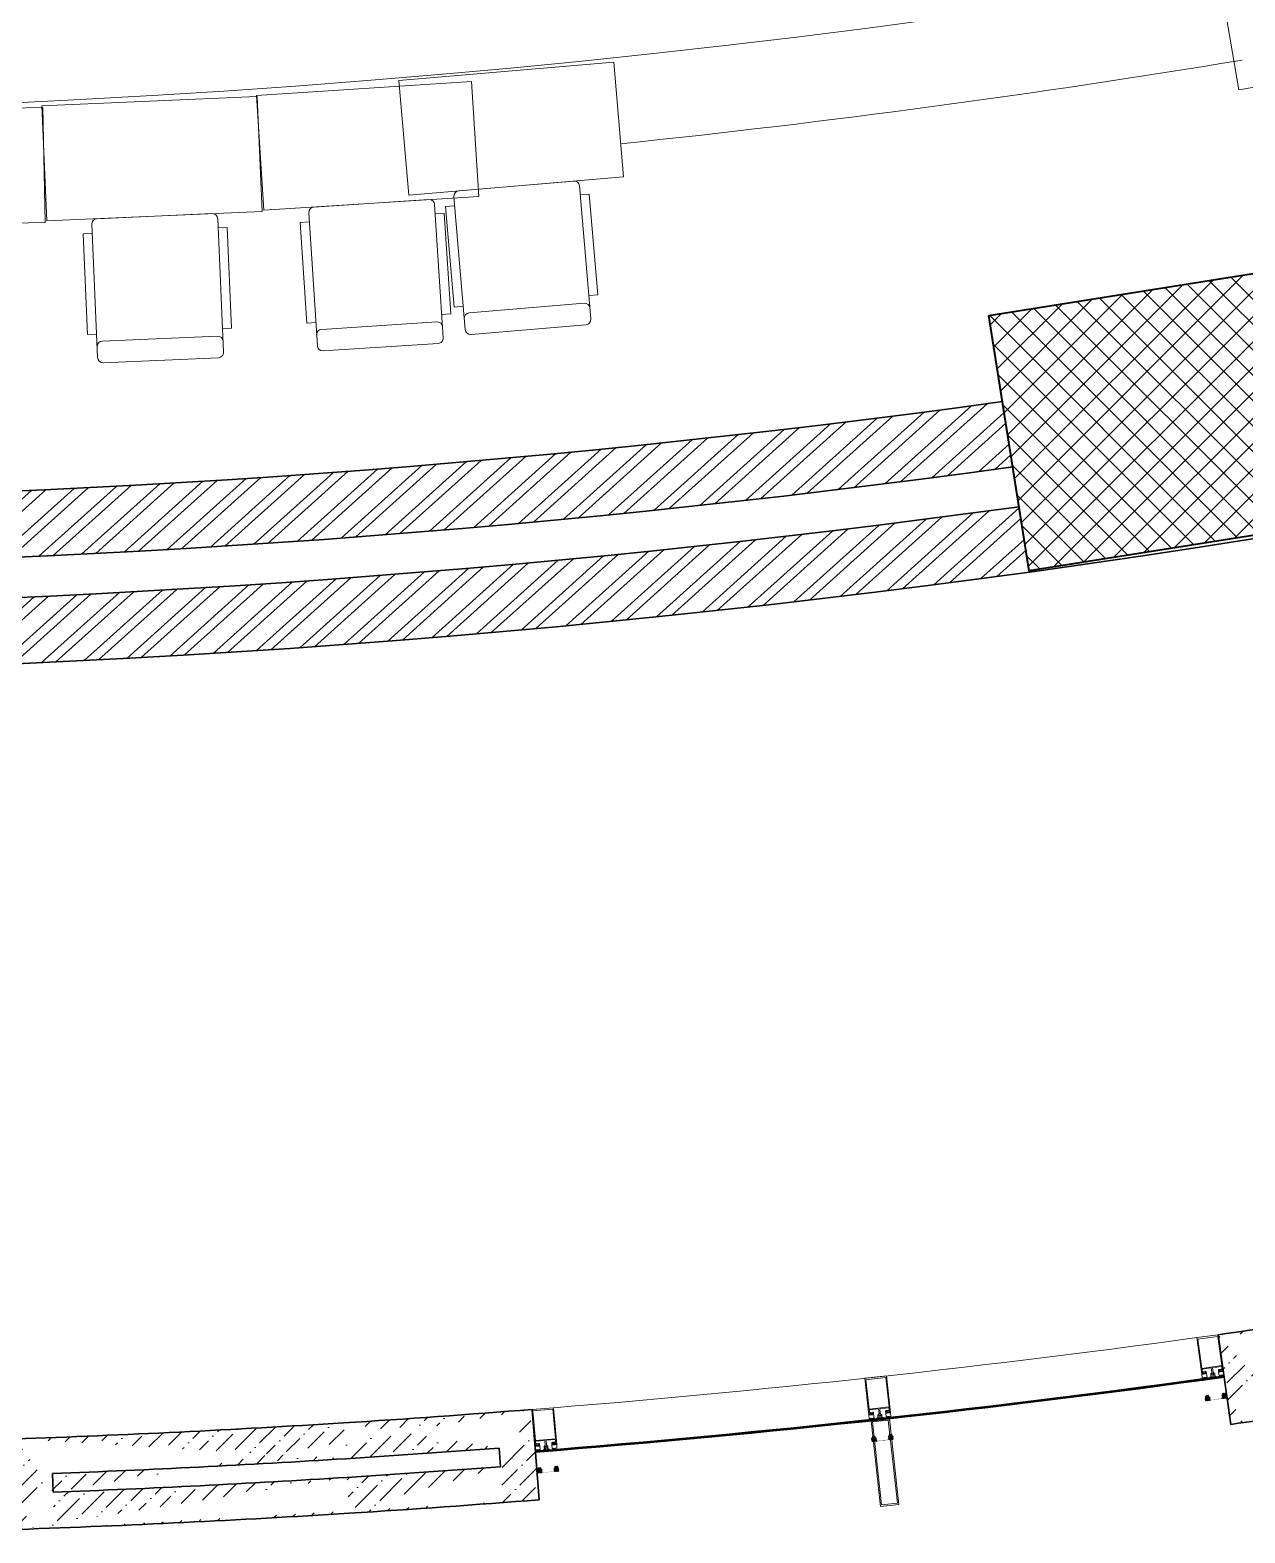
# Model space of a CAD drawing. Header units: millimetres. Extents: x 8275 to 147087, y -297470 to -191881.
# Drawn here: x 114157 to 118383, y -220194 to -214966 of the extents above; entities that cross this region are included whole.
import ezdxf

# ---------------------------------------------------------------- set-up
doc = ezdxf.new("R2010")
doc.units = ezdxf.units.MM
doc.header["$LTSCALE"] = 250
doc.header["$MEASUREMENT"] = 0
for name, color, linetype, lineweight in [('col', 6, 'Continuous', 40), ('furniture', 5, 'Continuous', 15), ('hatch', 9, 'Continuous', 0), ('stairs', 2, 'Continuous', 5), ('text', 7, 'Continuous', 9), ('wall', 1, 'Continuous', 30), ('win', 4, 'Continuous', 20)]:
    doc.layers.add(name, color=color, linetype=linetype, lineweight=lineweight)
pattern_1 = [(42, (335817.1, -378922.14), (-62.730994, 69.669827), []), (42, (335861.24, -378924.46), (-62.730994, 69.669827), [])]
pattern_2 = [(45, (-2190690.936, -138326.664), (23.20194126, 85.0737846), [109.375, -21.875, 0, -21.875])]

# ---------------------------------------------------------------- blocks, each defined once
blk = doc.blocks.new('A$C157F7572')
at = {"layer": 'hatch'}
h = blk.add_hatch(dxfattribs=at)
h.set_pattern_fill('ANSI37', color=256, scale=500)
h.paths.add_polyline_path([(-21054.4, 9181.3), (-19572.9, 9416.2), (-19432, 8527.3), (-20913.5, 8292.4)])
at = {"layer": 'col', "elevation": -13638.9}
blk.add_lwpolyline([(-21054.4, 9181.3), (-19572.9, 9416.2), (-19432, 8527.3), (-20913.5, 8292.4)], close=True, dxfattribs=at)
blk = doc.blocks.new('CH_staff_PL')
at = {"color": 0}
for p, q in [((-1.75, 8.75), (-20.25, 8.75)), ((-5, 10), (-19, 10)), ((-19, 8.75), (-19, 10)), ((-5, 8.75), (-5, 10)), ((-21, 8), (-21, -8)), ((-4, -8), (-4, 8)), ((-1, -8), (-1, 8)), ((-20.25, -8.75), (-1.75, -8.75)), ((-19, -10), (-19, -8.75)), ((-19, -10), (-5, -10)), ((-5, -10), (-5, -8.75))]:
    blk.add_line(p, q, dxfattribs=at)
for centre, start, end in [((-20.25, 8), 90, 180), ((-3.25, 8), 90, 180), ((-1.75, 8), 0, 90), ((-20.25, -8), 180, 270), ((-3.25, -8), 180, 270), ((-1.75, -8), 270, 0)]:
    blk.add_arc(centre, 0.75, start, end, dxfattribs=at)
blk = doc.blocks.new('dsfa')
at = {"layer": 'furniture', "ltscale": 0.01}
blk.add_lwpolyline([(8865122.2, 4642612.8), (8865872.2, 4642612.8), (8865872.2, 4642212.8), (8865122.2, 4642212.8)], close=True, dxfattribs=at)
at = {"layer": 'furniture', "extrusion": (2e-16, 2.46924e-05, 1), "xscale": -25.08044560737534, "yscale": 25.08044560737528, "zscale": 25.08044560737534, "rotation": 89.99999999959537}
blk.add_blockref('CH_staff_PL', (8865497.2, 4641686.1, 114.6), dxfattribs=at)

msp = doc.modelspace()

# ---------------------------------------------------------------- hatches: boundary and pattern name
at = {"layer": 'hatch', "linetype": 'ByBlock', "ltscale": 100}
h = msp.add_hatch(dxfattribs=at)
h.set_pattern_fill('ANSI32', color=256, scale=250, angle=357)
h.set_pattern_definition(pattern_1)
h.paths.add_polyline_path([(117575.3, -216486.3), (117539.3, -216259.1, -0.068456), (107370.5, -216259), (107334.6, -216486.2, 0.068518)])
h = msp.add_hatch(dxfattribs=at)
h.set_pattern_fill('ANSI32', color=256, scale=250, angle=357)
h.set_pattern_definition(pattern_1)
h.paths.add_polyline_path([(117633.2, -216851.8), (117597.2, -216624.6, -0.068556), (107312.8, -216624.5), (107276.8, -216851.7, 0.002254), (107615.6, -216896.9, 0.066353)])
at = {"layer": 'hatch'}
h = msp.add_hatch(dxfattribs=at)
h.set_pattern_fill('ANSI36', color=256, scale=350, style=0)
h.set_pattern_definition(pattern_2)
edge = h.paths.add_edge_path()
edge.add_line((120001.3, -219549.9), (120001.3, -219550.1))
edge.add_line((119966.9, -219363), (119978.7, -219427))
edge.add_line((120067.2, -219217.6), (120124.3, -219527.4))
edge.add_line((118456.9, -219799.4), (118456.9, -219799.6))
edge.add_line((118430.8, -219611.2), (118439.7, -219675.6))
edge.add_line((118289.8, -219504.8), (118333.1, -219816.8))
edge.add_arc((112688.5, -179186.6), 40830.4, 278.08474, 279.13921)
edge.add_arc((112688.5, -179186.6), 40705.4, 277.90933, 279.13921)
edge.add_arc((112688.5, -179186.6), 40830.4, 279.13921, 280.26837)
edge.add_arc((112688.5, -179186.6), 40705.4, 279.13921, 280.44378)
edge.add_arc((112688.5, -179186.6), 40895.4, 278.08446, 279.13921)
edge.add_arc((112688.5, -179186.6), 41020.4, 277.90933, 279.13921)
edge.add_arc((112688.5, -179186.6), 40895.4, 279.13921, 280.26865)
edge.add_arc((112688.5, -179186.6), 41020.4, 279.13921, 280.44378)
h = msp.add_hatch(dxfattribs=at)
h.set_pattern_fill('ANSI36', color=256, scale=350, style=0)
h.set_pattern_definition(pattern_2)
edge = h.paths.add_edge_path()
edge.add_line((115803.1, -220088.6), (115803.1, -220088.8))
edge.add_line((115788.1, -219899.2), (115793.2, -219964))
edge.add_line((115902.9, -219764.9), (115927.7, -220078.9))
edge.add_line((114241.2, -220177.6), (114241.2, -220177.8))
edge.add_line((114234.6, -219987.7), (114236.9, -220052.7))
edge.add_line((114105.3, -219867.3), (114116.3, -220182.1))
edge.add_arc((112693.3, -179262.8), 40754, 272.16746, 273.6043)
edge.add_arc((112693.3, -179262.8), 40629, 271.99172, 273.6043)
edge.add_arc((112688.5, -179186.6), 40830.4, 273.60429, 274.35379)
edge.add_arc((112688.5, -179186.6), 40705.4, 273.60429, 274.5292)
edge.add_arc((112693.3, -179262.8), 40819, 272.16718, 273.6043)
edge.add_arc((112693.3, -179262.8), 40944, 271.99172, 273.6043)
edge.add_arc((112688.5, -179186.6), 40895.4, 273.60429, 274.35407)
edge.add_arc((112688.5, -179186.6), 41020.4, 273.60429, 274.5292)
at = {"layer": 'win', "extrusion": (0.00036601, -0.002664, 0.999996)}
h = msp.add_hatch(dxfattribs=at)
h.set_pattern_fill('AR-HBONE', color=256, scale=0.411184, angle=187.8236, style=0)
h.set_pattern_definition([(232.8235726, (267361.5736, -146054.8863), (0.316623747, -2.304358472), [4.934210527, -1.64473684]), (322.8235726, (267360.5798, -146056.1968), (0.316623747, -2.304358472), [4.934210527, -1.64473684])])
h.paths.add_polyline_path([(118249.1, -219720.8), (118249.3, -219722.8), (118254.8, -219722), (118254.5, -219720)], flags=16)
h.paths.add_polyline_path([(118312.8, -219712), (118313.1, -219714), (118307.6, -219714.8), (118307.3, -219712.7)], flags=16)
edge = h.paths.add_edge_path()
edge.add_arc((118261.2, -219733.5), 0.685, -172.1764, 7.8236, ccw=False)
edge.add_arc((118259.8, -219733.7), 0.685, -172.1764, 7.8236, ccw=False)
edge.add_arc((118258.5, -219733.9), 0.685, -172.1764, 7.8236, ccw=False)
edge.add_arc((118257.1, -219734), 0.685, -172.1764, 7.8236, ccw=False)
edge.add_arc((118255.8, -219734.2), 0.685, -172.1764, 7.8236, ccw=False)
edge.add_arc((118254.4, -219734.4), 0.685, -172.1764, 7.8236, ccw=False)
edge.add_arc((118253, -219734.6), 0.685, -172.1764, 7.8236, ccw=False)
edge.add_arc((118251.7, -219734.8), 0.685, -172.1764, 7.8236, ccw=False)
edge.add_arc((118250.3, -219735), 0.685, -172.1764, 7.8236, ccw=False)
edge.add_arc((118249, -219735.2), 0.685, -172.1764, 7.8236, ccw=False)
edge.add_arc((118247.6, -219735.3), 0.685, -172.1764, 7.8236, ccw=False)
edge.add_arc((118246.3, -219735.5), 0.685, -172.1764, 7.8236, ccw=False)
edge.add_line((118245.6, -219735.6), (118243.9, -219723.5))
edge.add_line((118243.9, -219723.5), (118247.7, -219723))
edge.add_line((118247.7, -219723), (118247.4, -219721))
edge.add_line((118247.4, -219721), (118245.7, -219721.2))
edge.add_line((118245.7, -219721.2), (118246.8, -219717.6))
edge.add_line((118246.8, -219717.6), (118255.7, -219716.4))
edge.add_line((118255.7, -219716.4), (118257.9, -219719.5))
edge.add_line((118257.9, -219719.5), (118256.1, -219719.8))
edge.add_line((118256.1, -219719.8), (118256.4, -219721.8))
edge.add_line((118256.4, -219721.8), (118260.2, -219721.3))
edge.add_line((118260.2, -219721.3), (118261.9, -219733.4))
edge.add_arc((118304.5, -219727.4), 0.685, 187.8236, 367.8236)
edge.add_arc((118305.9, -219727.3), 0.685, 187.8236, 367.8236)
edge.add_arc((118307.2, -219727.1), 0.685, 187.8236, 367.8236)
edge.add_arc((118308.6, -219726.9), 0.685, 187.8236, 367.8236)
edge.add_arc((118310, -219726.7), 0.685, 187.8236, 367.8236)
edge.add_arc((118311.3, -219726.5), 0.685, 187.8236, 367.8236)
edge.add_arc((118312.7, -219726.3), 0.685, 187.8236, 367.8236)
edge.add_arc((118314, -219726.1), 0.685, 187.8236, 367.8236)
edge.add_arc((118315.4, -219725.9), 0.685, 187.8236, 367.8236)
edge.add_arc((118316.7, -219725.8), 0.685, 187.8236, 367.8236)
edge.add_arc((118318.1, -219725.6), 0.685, 187.8236, 367.8236)
edge.add_arc((118319.5, -219725.4), 0.685, 187.8236, 367.8236)
edge.add_line((118320.1, -219725.3), (118318.5, -219713.3))
edge.add_line((118318.5, -219713.3), (118314.7, -219713.8))
edge.add_line((118314.7, -219713.8), (118314.4, -219711.8))
edge.add_line((118314.4, -219711.8), (118316.2, -219711.5))
edge.add_line((118316.2, -219711.5), (118314.1, -219708.4))
edge.add_line((118314.1, -219708.4), (118305.2, -219709.6))
edge.add_line((118305.2, -219709.6), (118303.9, -219713.2))
edge.add_line((118303.9, -219713.2), (118305.7, -219713))
edge.add_line((118305.7, -219713), (118306, -219715))
edge.add_line((118306, -219715), (118302.2, -219715.5))
edge.add_line((118302.2, -219715.5), (118303.8, -219727.5))
at = {"layer": 'win', "extrusion": (0.000291448, -0.002673, 0.999996)}
h = msp.add_hatch(dxfattribs=at)
h.set_pattern_fill('AR-HBONE', color=256, scale=0.411184, angle=186.2227, style=0)
h.set_pattern_definition([(231.2226643, (268201.2695, -150391.5483), (0.252122178, -2.312304688), [4.934210527, -1.64473684]), (321.2226642, (268200.2394, -150392.8305), (0.252122178, -2.312304688), [4.934210527, -1.64473684])])
h.paths.add_polyline_path([(117088.9, -219862.8), (117089.1, -219864.9), (117094.6, -219864.3), (117094.4, -219862.2)], flags=16)
h.paths.add_polyline_path([(117152.9, -219855.9), (117153.1, -219857.9), (117147.6, -219858.5), (117147.4, -219856.5)], flags=16)
edge = h.paths.add_edge_path()
edge.add_arc((117100.7, -219875.9), 0.685, -173.7773, 6.2227, ccw=False)
edge.add_arc((117099.3, -219876), 0.685, -173.7773, 6.2227, ccw=False)
edge.add_arc((117098, -219876.2), 0.685, -173.7773, 6.2227, ccw=False)
edge.add_arc((117096.6, -219876.3), 0.685, -173.7773, 6.2227, ccw=False)
edge.add_arc((117095.2, -219876.5), 0.685, -173.7773, 6.2227, ccw=False)
edge.add_arc((117093.9, -219876.6), 0.685, -173.7773, 6.2227, ccw=False)
edge.add_arc((117092.5, -219876.8), 0.685, -173.7773, 6.2227, ccw=False)
edge.add_arc((117091.2, -219876.9), 0.685, -173.7773, 6.2227, ccw=False)
edge.add_arc((117089.8, -219877.1), 0.685, -173.7773, 6.2227, ccw=False)
edge.add_arc((117088.4, -219877.2), 0.685, -173.7773, 6.2227, ccw=False)
edge.add_arc((117087.1, -219877.4), 0.685, -173.7773, 6.2227, ccw=False)
edge.add_arc((117085.7, -219877.5), 0.685, -173.7773, 6.2227, ccw=False)
edge.add_line((117085, -219877.6), (117083.7, -219865.5))
edge.add_line((117083.7, -219865.5), (117087.5, -219865.1))
edge.add_line((117087.5, -219865.1), (117087.3, -219863))
edge.add_line((117087.3, -219863), (117085.5, -219863.2))
edge.add_line((117085.5, -219863.2), (117086.8, -219859.6))
edge.add_line((117086.8, -219859.6), (117095.7, -219858.6))
edge.add_line((117095.7, -219858.6), (117097.8, -219861.9))
edge.add_line((117097.8, -219861.9), (117096, -219862.1))
edge.add_line((117096, -219862.1), (117096.2, -219864.1))
edge.add_line((117096.2, -219864.1), (117100, -219863.7))
edge.add_line((117100, -219863.7), (117101.4, -219875.8))
edge.add_arc((117144.2, -219871.1), 0.685, 186.2227, 366.2227)
edge.add_arc((117145.5, -219870.9), 0.685, 186.2227, 366.2227)
edge.add_arc((117146.9, -219870.8), 0.685, 186.2227, 366.2227)
edge.add_arc((117148.3, -219870.6), 0.685, 186.2227, 366.2227)
edge.add_arc((117149.6, -219870.5), 0.685, 186.2227, 366.2227)
edge.add_arc((117151, -219870.3), 0.685, 186.2227, 366.2227)
edge.add_arc((117152.3, -219870.2), 0.685, 186.2227, 366.2227)
edge.add_arc((117153.7, -219870), 0.685, 186.2227, 366.2227)
edge.add_arc((117155.1, -219869.9), 0.685, 186.2227, 366.2227)
edge.add_arc((117156.4, -219869.7), 0.685, 186.2227, 366.2227)
edge.add_arc((117157.8, -219869.6), 0.685, 186.2227, 366.2227)
edge.add_arc((117159.2, -219869.4), 0.685, 186.2227, 366.2227)
edge.add_line((117159.8, -219869.4), (117158.5, -219857.3))
edge.add_line((117158.5, -219857.3), (117154.7, -219857.7))
edge.add_line((117154.7, -219857.7), (117154.5, -219855.7))
edge.add_line((117154.5, -219855.7), (117156.3, -219855.5))
edge.add_line((117156.3, -219855.5), (117154.3, -219852.3))
edge.add_line((117154.3, -219852.3), (117145.4, -219853.2))
edge.add_line((117145.4, -219853.2), (117144, -219856.8))
edge.add_line((117144, -219856.8), (117145.8, -219856.6))
edge.add_line((117145.8, -219856.6), (117146, -219858.7))
edge.add_line((117146, -219858.7), (117142.2, -219859.1))
edge.add_line((117142.2, -219859.1), (117143.5, -219871.1))
at = {"layer": 'win', "extrusion": (0.000223397, -0.00268, 0.999996)}
h = msp.add_hatch(dxfattribs=at)
h.set_pattern_fill('AR-HBONE', color=256, scale=0.411184, angle=184.7658, style=0)
h.set_pattern_definition([(229.765835, (268755.4654, -154364.8952), (0.193253277, -2.317967155), [4.934210527, -1.64473684]), (319.765835, (268754.403, -154366.1508), (0.193253277, -2.317967155), [4.934210527, -1.64473684])])
h.paths.add_polyline_path([(115925.7, -219971.9), (115925.9, -219973.9), (115931.4, -219973.5), (115931.2, -219971.4)], flags=16)
h.paths.add_polyline_path([(115989.8, -219966.5), (115990, -219968.6), (115984.5, -219969), (115984.4, -219967)], flags=16)
edge = h.paths.add_edge_path()
edge.add_arc((115937.2, -219985.2), 0.685, -175.2342, 4.7658, ccw=False)
edge.add_arc((115935.8, -219985.4), 0.685, -175.2342, 4.7658, ccw=False)
edge.add_arc((115934.4, -219985.5), 0.685, -175.2342, 4.7658, ccw=False)
edge.add_arc((115933.1, -219985.6), 0.685, -175.2342, 4.7658, ccw=False)
edge.add_arc((115931.7, -219985.7), 0.685, -175.2342, 4.7658, ccw=False)
edge.add_arc((115930.3, -219985.8), 0.685, -175.2342, 4.7658, ccw=False)
edge.add_arc((115929, -219985.9), 0.685, -175.2342, 4.7658, ccw=False)
edge.add_arc((115927.6, -219986), 0.685, -175.2342, 4.7658, ccw=False)
edge.add_arc((115926.2, -219986.2), 0.685, -175.2342, 4.7658, ccw=False)
edge.add_arc((115924.9, -219986.3), 0.685, -175.2342, 4.7658, ccw=False)
edge.add_arc((115923.5, -219986.4), 0.685, -175.2342, 4.7658, ccw=False)
edge.add_arc((115922.1, -219986.5), 0.685, -175.2342, 4.7658, ccw=False)
edge.add_line((115921.5, -219986.6), (115920.5, -219974.4))
edge.add_line((115920.5, -219974.4), (115924.3, -219974.1))
edge.add_line((115924.3, -219974.1), (115924.1, -219972))
edge.add_line((115924.1, -219972), (115922.3, -219972.2))
edge.add_line((115922.3, -219972.2), (115923.7, -219968.6))
edge.add_line((115923.7, -219968.6), (115932.6, -219967.9))
edge.add_line((115932.6, -219967.9), (115934.6, -219971.1))
edge.add_line((115934.6, -219971.1), (115932.8, -219971.3))
edge.add_line((115932.8, -219971.3), (115933, -219973.3))
edge.add_line((115933, -219973.3), (115936.8, -219973))
edge.add_line((115936.8, -219973), (115937.9, -219985.2))
edge.add_arc((115980.8, -219981.5), 0.685, 184.7658, 364.7658)
edge.add_arc((115982.1, -219981.4), 0.685, 184.7658, 364.7658)
edge.add_arc((115983.5, -219981.3), 0.685, 184.7658, 364.7658)
edge.add_arc((115984.9, -219981.2), 0.685, 184.7658, 364.7658)
edge.add_arc((115986.2, -219981.1), 0.685, 184.7658, 364.7658)
edge.add_arc((115987.6, -219981), 0.685, 184.7658, 364.7658)
edge.add_arc((115989, -219980.8), 0.685, 184.7658, 364.7658)
edge.add_arc((115990.3, -219980.7), 0.685, 184.7658, 364.7658)
edge.add_arc((115991.7, -219980.6), 0.685, 184.7658, 364.7658)
edge.add_arc((115993.1, -219980.5), 0.685, 184.7658, 364.7658)
edge.add_arc((115994.4, -219980.4), 0.685, 184.7658, 364.7658)
edge.add_arc((115995.8, -219980.3), 0.685, 184.7658, 364.7658)
edge.add_line((115996.5, -219980.2), (115995.5, -219968.1))
edge.add_line((115995.5, -219968.1), (115991.6, -219968.5))
edge.add_line((115991.6, -219968.5), (115991.5, -219966.4))
edge.add_line((115991.5, -219966.4), (115993.2, -219966.3))
edge.add_line((115993.2, -219966.3), (115991.3, -219963))
edge.add_line((115991.3, -219963), (115982.4, -219963.7))
edge.add_line((115982.4, -219963.7), (115981, -219967.3))
edge.add_line((115981, -219967.3), (115982.7, -219967.1))
edge.add_line((115982.7, -219967.1), (115982.9, -219969.2))
edge.add_line((115982.9, -219969.2), (115979.1, -219969.5))
edge.add_line((115979.1, -219969.5), (115980.1, -219981.6))

# ---------------------------------------------------------------- linework, layer by layer
at = {"layer": 'stairs'}
for radius, start, end in [(35960.1, 243.73873, 295.08263), (36260.1, 275.94642, 279.39358)]:
    msp.add_arc((112455.2, -179297, -56873.7), radius, start, end, dxfattribs=at)
at = {"layer": 'wall'}
for p, q in [((118289.8, -219504.8, -27227.9), (118333.1, -219816.8, -27227.9)), ((115902.9, -219764.9, -27227.9), (115927.7, -220078.9, -27227.9)), ((115788.1, -219899.2, -27227.9), (115793.2, -219964, -27227.9)), ((114234.6, -219987.7, -27227.9), (114236.9, -220052.7, -27227.9)), ((115803.1, -220088.6, -27227.9), (115803.1, -220088.8, -27227.9)), ((114241.2, -220177.6, -27227.9), (114241.2, -220177.8, -27227.9))]:
    msp.add_line(p, q, dxfattribs=at)
for centre, radius, start, end in [((112455.2, -179297, -70506.2), 37910.1, 278.98126, 293.89926), ((112455.2, -179297, -70506.2), 37310.1, 262.16729, 277.83229), ((112455.2, -179297, -70506.2), 37540.1, 262.16026, 277.83951), ((112455.2, -179297, -70506.2), 37680.1, 262.15602, 277.84386), ((112455.2, -179297, -70506.2), 37910.1, 261.01879, 279.00221), ((112688.5, -179186.6, -30639.5), 40705.4, 277.90933, 279.13921), ((112688.5, -179186.6, -30639.5), 41020.4, 277.90933, 279.13921), ((112688.5, -179186.6, -30639.5), 40705.4, 273.60429, 274.5292), ((112693.3, -179262.8, -30639.5), 40629, 271.99172, 273.6043), ((112693.3, -179262.8, -30639.5), 40754, 272.16746, 273.6043), ((112688.5, -179186.6, -30639.5), 40830.4, 273.60429, 274.35379), ((112688.5, -179186.6, -30639.5), 40895.4, 273.60429, 274.35407), ((112693.3, -179262.8, -30639.5), 40819, 272.16718, 273.6043), ((112688.5, -179186.6, -30639.5), 41020.4, 273.60429, 274.5292), ((112693.3, -179262.8, -30639.5), 40944, 271.99172, 273.6043)]:
    msp.add_arc(centre, radius, start, end, dxfattribs=at)
at = {"layer": 'win', "extrusion": (0.00036601, -0.002664, 0.999996)}
for p, q in [((118260.9, -219651.8, -27227.9), (118262.4, -219653, -27227.9)), ((118263.2, -219658.4, -27227.9), (118262, -219660, -27227.9)), ((118262.4, -219653, -27227.9), (118263.2, -219658.4, -27227.9)), ((118282.6, -219648.9, -27227.9), (118281.4, -219650.4, -27227.9)), ((118281.4, -219650.4, -27227.9), (118282.2, -219655.8, -27227.9)), ((118282.2, -219655.8, -27227.9), (118283.7, -219657, -27227.9))]:
    msp.add_line(p, q, dxfattribs=at)
at = {"layer": 'win', "extrusion": (0.000291448, -0.002673, 0.999996)}
for p, q in [((117102.7, -219794.5, -27227.9), (117104.2, -219795.8, -27227.9)), ((117104.8, -219801.2, -27227.9), (117103.6, -219802.7, -27227.9)), ((117104.2, -219795.8, -27227.9), (117104.8, -219801.2, -27227.9)), ((117124.5, -219792.2, -27227.9), (117123.3, -219793.7, -27227.9)), ((117123.3, -219793.7, -27227.9), (117123.9, -219799.1, -27227.9)), ((117123.9, -219799.1, -27227.9), (117125.4, -219800.3, -27227.9))]:
    msp.add_line(p, q, dxfattribs=at)
at = {"layer": 'win', "extrusion": (0.000223397, -0.00268, 0.999996)}
for p, q in [((115941.3, -219903.9, -27227.9), (115942.8, -219905.2, -27227.9)), ((115943.2, -219910.7, -27227.9), (115942, -219912.1, -27227.9)), ((115942.8, -219905.2, -27227.9), (115943.2, -219910.7, -27227.9)), ((115963.1, -219902.1, -27227.9), (115961.9, -219903.6, -27227.9)), ((115961.9, -219903.6, -27227.9), (115962.3, -219909.1, -27227.9)), ((115962.3, -219909.1, -27227.9), (115963.8, -219910.3, -27227.9))]:
    msp.add_line(p, q, dxfattribs=at)
at = {"layer": 'win', "extrusion": (0.00036601, -0.002664, 0.999996), "elevation": -30113.9}
msp.add_lwpolyline([(118285.2, -219727.3), (118285.8, -219727.7), (118285.3, -219728.4), (118285.7, -219731.1), (118286.3, -219731.5), (118285.9, -219732.2), (118286.2, -219734.9), (118286.9, -219735.3, 0.960671), (118290.4, -219734.7), (118288.6, -219722.2, 0.198912), (118287.7, -219720.6), (118283.9, -219717.7, -0.198912), (118283, -219716.1), (118280.8, -219700.5), (118311, -219696.3, -0.414214), (118313.7, -219698.4), (118314.3, -219702.4, -0.414214), (118312.2, -219705.2), (118303.5, -219706.4, 0.414214), (118301.4, -219709.1), (118302.2, -219715.5), (118306, -219715), (118305.8, -219713), (118304, -219713.2), (118303.5, -219709.8), (118315.8, -219708.1), (118316.2, -219711.5), (118314.5, -219711.8), (118314.7, -219713.8), (118318.5, -219713.3), (118301, -219585.8), (118226.3, -219596), (118243.9, -219723.5), (118247.7, -219723), (118247.4, -219721), (118245.6, -219721.2), (118245.1, -219717.8), (118257.4, -219716.2), (118257.8, -219719.5), (118256.1, -219719.8), (118256.3, -219721.8), (118260.2, -219721.3), (118259.3, -219714.9, 0.414214), (118256.5, -219712.8), (118247.8, -219714, -0.414214), (118245, -219711.9), (118244.5, -219708, -0.414214), (118246.6, -219705.2), (118276.7, -219701), (118278.9, -219716.7, -0.198912), (118278.4, -219718.5), (118275.5, -219722.3, 0.198912), (118275.1, -219724.1), (118276.8, -219736.6, 0.960671), (118280.3, -219736.2), (118280.8, -219735.6), (118280.4, -219732.9), (118279.8, -219732.4), (118280.3, -219731.8), (118279.9, -219729.1), (118279.3, -219728.6), (118279.8, -219728), (118279.4, -219725.3), (118278.8, -219724.8), (118281.6, -219721.1), (118285.3, -219723.9), (118284.8, -219724.6)], format="xyb", close=True, dxfattribs=at)
for points in [[(118229.8, -219601.1), (118243.8, -219702.8), (118313, -219693.3), (118299, -219591.6)], [(118249.1, -219720.8), (118249.3, -219722.8), (118254.8, -219722), (118254.5, -219720)], [(118312.8, -219712), (118313.1, -219714), (118307.6, -219714.8), (118307.3, -219712.7)]]:
    msp.add_lwpolyline(points, close=True, dxfattribs=at)
at = {"layer": 'win', "extrusion": (0.000291448, -0.002673, 0.999996), "elevation": -30018.1}
msp.add_lwpolyline([(117124.8, -219870.4), (117125.5, -219870.8), (117125, -219871.4), (117125.3, -219874.2), (117125.9, -219874.7), (117125.4, -219875.3), (117125.7, -219878), (117126.3, -219878.5, 0.960671), (117129.8, -219877.9), (117128.4, -219865.4, 0.198912), (117127.5, -219863.8), (117123.8, -219860.8, -0.198912), (117122.9, -219859.1), (117121.2, -219843.5), (117151.5, -219840.2, -0.414214), (117154.2, -219842.3), (117154.6, -219846.3, -0.414214), (117152.4, -219849), (117143.7, -219850, 0.414214), (117141.5, -219852.7), (117142.2, -219859.1), (117146, -219858.7), (117145.8, -219856.6), (117144.1, -219856.8), (117143.7, -219853.4), (117155.9, -219852.1), (117156.3, -219855.5), (117154.5, -219855.7), (117154.8, -219857.7), (117158.6, -219857.3), (117144.6, -219729.4), (117069.7, -219737.5), (117083.6, -219865.5), (117087.5, -219865.1), (117087.2, -219863), (117085.5, -219863.2), (117085.1, -219859.8), (117097.4, -219858.5), (117097.7, -219861.9), (117096, -219862.1), (117096.2, -219864.1), (117100, -219863.7), (117099.3, -219857.3, 0.414214), (117096.6, -219855.1), (117087.9, -219856.1, -0.414214), (117085.1, -219853.9), (117084.7, -219849.9, -0.414214), (117086.9, -219847.2), (117117.1, -219843.9), (117118.8, -219859.6, -0.198912), (117118.3, -219861.4), (117115.3, -219865.1, 0.198912), (117114.8, -219866.9), (117116.2, -219879.4, 0.960671), (117119.7, -219879.2), (117120.2, -219878.6), (117119.9, -219875.9), (117119.3, -219875.4), (117119.8, -219874.8), (117119.5, -219872), (117118.9, -219871.6), (117119.4, -219871), (117119.1, -219868.2), (117118.5, -219867.7), (117121.4, -219864.1), (117125, -219867), (117124.5, -219867.6)], format="xyb", close=True, dxfattribs=at)
for points in [[(117073, -219742.7), (117084.1, -219844.7), (117153.6, -219837.2), (117142.5, -219735.1)], [(117088.9, -219862.8), (117089.1, -219864.9), (117094.6, -219864.3), (117094.4, -219862.2)], [(117152.9, -219855.9), (117153.1, -219857.9), (117147.6, -219858.5), (117147.4, -219856.5)]]:
    msp.add_lwpolyline(points, close=True, dxfattribs=at)
at = {"layer": 'win', "extrusion": (0.00036601, -0.002664, 0.999996), "elevation": -30115.2}
for points in [[(118261.9, -219733.4, -1), (118260.5, -219733.6, -1), (118259.2, -219733.8, -1), (118257.8, -219733.9, -1), (118256.4, -219734.1, -1), (118255.1, -219734.3, -1), (118253.7, -219734.5, -1), (118252.4, -219734.7, -1), (118251, -219734.9, -1), (118249.6, -219735.1, -1), (118248.3, -219735.3, -1), (118246.9, -219735.4, -1), (118245.6, -219735.6), (118243.9, -219723.5), (118247.7, -219723), (118247.4, -219721), (118245.7, -219721.2), (118246.8, -219717.6), (118255.7, -219716.4), (118257.9, -219719.5), (118256.1, -219719.8), (118256.3, -219721.8), (118260.2, -219721.3), (118261.9, -219733.4)], [(118303.8, -219727.5, 1), (118305.2, -219727.3, 1), (118306.6, -219727.2, 1), (118307.9, -219727, 1), (118309.3, -219726.8, 1), (118310.6, -219726.6, 1), (118312, -219726.4, 1), (118313.3, -219726.2, 1), (118314.7, -219726, 1), (118316.1, -219725.9, 1), (118317.4, -219725.7, 1), (118318.8, -219725.5, 1), (118320.1, -219725.3), (118318.5, -219713.3), (118314.7, -219713.8), (118314.4, -219711.8), (118316.2, -219711.5), (118314.1, -219708.4), (118305.2, -219709.6), (118303.9, -219713.2), (118305.7, -219713), (118306, -219715), (118302.2, -219715.5), (118303.8, -219727.5)]]:
    msp.add_lwpolyline(points, format="xyb", dxfattribs=at)
at = {"layer": 'win', "extrusion": (0.000223397, -0.00268, 0.999996), "elevation": -30024.6}
msp.add_lwpolyline([(115961.5, -219980.3), (115962.1, -219980.8), (115961.6, -219981.4), (115961.8, -219984.1), (115962.4, -219984.6), (115961.9, -219985.2), (115962.1, -219988), (115962.7, -219988.5, 0.960671), (115966.2, -219988), (115965.2, -219975.5, 0.198912), (115964.3, -219973.8), (115960.7, -219970.7, -0.198912), (115959.8, -219969.1), (115958.5, -219953.3), (115988.8, -219950.8, -0.414214), (115991.5, -219953.1), (115991.8, -219957, -0.414214), (115989.6, -219959.7), (115980.8, -219960.4, 0.414214), (115978.6, -219963.1), (115979.1, -219969.5), (115983, -219969.2), (115982.8, -219967.1), (115981, -219967.3), (115980.7, -219963.9), (115993, -219962.8), (115993.3, -219966.2), (115991.5, -219966.4), (115991.7, -219968.4), (115995.5, -219968.1), (115984.8, -219839.9), (115909.7, -219846.1), (115920.4, -219974.4), (115924.2, -219974.1), (115924.1, -219972), (115922.3, -219972.2), (115922, -219968.8), (115934.3, -219967.7), (115934.6, -219971.1), (115932.8, -219971.3), (115933, -219973.3), (115936.8, -219973), (115936.3, -219966.6, 0.414214), (115933.6, -219964.4), (115924.8, -219965.1, -0.414214), (115922.2, -219962.8), (115921.9, -219958.9, -0.414214), (115924.1, -219956.2), (115954.4, -219953.7), (115955.7, -219969.4, -0.198912), (115955.2, -219971.2), (115952.1, -219974.8, 0.198912), (115951.5, -219976.6), (115952.6, -219989.2, 0.960671), (115956.1, -219989), (115956.6, -219988.4), (115956.4, -219985.7), (115955.8, -219985.2), (115956.3, -219984.6), (115956.1, -219981.9), (115955.5, -219981.4), (115956, -219980.8), (115955.8, -219978), (115955.2, -219977.5), (115958.2, -219974), (115961.7, -219977), (115961.2, -219977.6)], format="xyb", close=True, dxfattribs=at)
for points in [[(115912.9, -219851.4), (115921.4, -219953.7), (115991.1, -219947.9), (115982.6, -219845.6)], [(115989.8, -219966.5), (115990, -219968.6), (115984.5, -219969), (115984.4, -219967)], [(115925.7, -219971.9), (115925.9, -219973.9), (115931.4, -219973.5), (115931.2, -219971.4)]]:
    msp.add_lwpolyline(points, close=True, dxfattribs=at)
at = {"layer": 'win', "extrusion": (0.000291448, -0.002673, 0.999996), "elevation": -30019.4}
for points in [[(117101.4, -219875.8, -1), (117100, -219876, -1), (117098.6, -219876.1, -1), (117097.3, -219876.3, -1), (117095.9, -219876.4, -1), (117094.6, -219876.6, -1), (117093.2, -219876.7, -1), (117091.8, -219876.9, -1), (117090.5, -219877, -1), (117089.1, -219877.2, -1), (117087.7, -219877.3, -1), (117086.4, -219877.5, -1), (117085, -219877.6), (117083.7, -219865.5), (117087.5, -219865.1), (117087.2, -219863), (117085.5, -219863.2), (117086.8, -219859.6), (117095.7, -219858.6), (117097.8, -219861.9), (117096, -219862.1), (117096.2, -219864.1), (117100, -219863.7), (117101.4, -219875.8)], [(117143.5, -219871.1, 1), (117144.9, -219871, 1), (117146.2, -219870.8, 1), (117147.6, -219870.7, 1), (117148.9, -219870.5, 1), (117150.3, -219870.4, 1), (117151.7, -219870.3, 1), (117153, -219870.1, 1), (117154.4, -219870, 1), (117155.8, -219869.8, 1), (117157.1, -219869.7, 1), (117158.5, -219869.5, 1), (117159.8, -219869.4), (117158.5, -219857.3), (117154.7, -219857.7), (117154.5, -219855.7), (117156.3, -219855.5), (117154.3, -219852.3), (117145.4, -219853.2), (117144, -219856.8), (117145.8, -219856.6), (117146, -219858.7), (117142.2, -219859.1), (117143.5, -219871.1)]]:
    msp.add_lwpolyline(points, format="xyb", dxfattribs=at)
at = {"layer": 'win', "extrusion": (-4.62928e-06, 4.24569e-05, 1), "elevation": -30651.1}
for points in [[(117179.1, -220093.9), (117146.5, -219795.6), (117081.9, -219802.7), (117114.4, -220100.9)], [(117173.5, -220089.4), (117142.1, -219801.1), (117087.4, -219807.1), (117118.9, -220095.4)]]:
    msp.add_lwpolyline(points, close=True, dxfattribs=at)
at = {"layer": 'win', "extrusion": (0.000223397, -0.00268, 0.999996), "elevation": -30025.9}
for points in [[(115980.1, -219981.6, 1), (115981.4, -219981.5, 1), (115982.8, -219981.4, 1), (115984.2, -219981.2, 1), (115985.5, -219981.1, 1), (115986.9, -219981, 1), (115988.3, -219980.9, 1), (115989.6, -219980.8, 1), (115991, -219980.7, 1), (115992.4, -219980.6, 1), (115993.7, -219980.4, 1), (115995.1, -219980.3, 1), (115996.5, -219980.2), (115995.5, -219968.1), (115991.6, -219968.5), (115991.5, -219966.4), (115993.2, -219966.3), (115991.3, -219963), (115982.4, -219963.7), (115981, -219967.3), (115982.7, -219967.1), (115982.9, -219969.2), (115979.1, -219969.5), (115980.1, -219981.6)], [(115937.9, -219985.2, -1), (115936.5, -219985.3, -1), (115935.1, -219985.4, -1), (115933.8, -219985.5, -1), (115932.4, -219985.6, -1), (115931, -219985.8, -1), (115929.7, -219985.9, -1), (115928.3, -219986, -1), (115926.9, -219986.1, -1), (115925.6, -219986.2, -1), (115924.2, -219986.3, -1), (115922.8, -219986.4, -1), (115921.5, -219986.6), (115920.5, -219974.4), (115924.2, -219974.1), (115924.1, -219972), (115922.3, -219972.2), (115923.7, -219968.6), (115932.6, -219967.9), (115934.6, -219971.1), (115932.8, -219971.3), (115933, -219973.3), (115936.8, -219973), (115937.9, -219985.2)]]:
    msp.add_lwpolyline(points, format="xyb", dxfattribs=at)
at = {"layer": 'win'}
for radius in [40705.4, 40849.4, 40850.4, 40851.4, 40852.4, 40853.4, 40854.4, 40855.4]:
    msp.add_arc((112688.5, -179186.6, -30639.5), radius, 274.5292, 277.90933, dxfattribs=at)
at = {"layer": 'win', "extrusion": (0.00036601, -0.002664, 0.999996)}
for centre, radius, start, end in [((118291.6, -219793.9, -30115.2), 56, 86.5378, 109.1094), ((118280.2, -219760, -30115.2), 23.7, 98.4062, 105.0554), ((118291.9, -219796.6, -30115.2), 59.5, 88.196, 107.4511), ((118278.4, -219748.8, -30115.2), 11.8, 97.0932, 110.7449), ((118280.2, -219755.9, -30115.2), 18.7, 99.2856, 108.5849), ((118292.1, -219797.5, -30115.2), 61, 88.7725, 106.8746), ((118285.9, -219775.1, -30115.2), 38.2, 102.6298, 107.6555), ((118318.4, -219988.9, -30115.2), 254.6, 97.0131, 98.634), ((118292, -219797.1, -30115.2), 62, 94.8353, 100.8118), ((118294.4, -219814.8, -30115.2), 79.4, 95.3894, 100.2578), ((118288.1, -219768.9, -30115.2), 34.1, 93.2107, 102.4364), ((118291.8, -219763.4, -30115.2), 27.3, 86.8527, 93.8533), ((118292.3, -219757.3, -30115.2), 21.7, 87.4503, 95.3816), ((118291.9, -219750.3, -30115.2), 15.6, 85.6864, 95.82), ((118291.9, -219744.5, -30115.2), 9.46, 81.9484, 99.1024)]:
    msp.add_arc(centre, radius, start, end, dxfattribs=at)
at = {"layer": 'win', "extrusion": (0.000291448, -0.002673, 0.999996)}
for centre, radius, start, end in [((117129.4, -219937.2, -30019.4), 56, 84.9369, 107.5085), ((117129.7, -219939.9, -30019.4), 59.5, 86.5951, 105.8502), ((117119, -219903, -30019.4), 23.7, 96.8053, 103.4545), ((117117.4, -219891.7, -30019.4), 11.8, 95.4923, 109.144), ((117119, -219898.8, -30019.4), 18.7, 97.6846, 106.984), ((117124.2, -219918.1, -30019.4), 38.2, 101.0288, 106.0546), ((117129.8, -219940.7, -30019.4), 61, 87.1716, 105.2737), ((117150.7, -220132.8, -30019.4), 254.6, 95.4122, 97.0331), ((117131.7, -219958.1, -30019.4), 79.4, 93.7885, 98.6569), ((117129.7, -219940.3, -30019.4), 62, 93.2344, 99.2109), ((117126.6, -219912, -30019.4), 34.1, 91.6098, 100.8355), ((117130.5, -219906.6, -30019.4), 27.3, 85.2518, 92.2524), ((117131.1, -219900.6, -30019.4), 21.7, 85.8494, 93.7806), ((117131, -219893.5, -30019.4), 15.6, 84.0855, 94.219), ((117131, -219887.8, -30019.4), 9.46, 80.3475, 97.5015)]:
    msp.add_arc(centre, radius, start, end, dxfattribs=at)
at = {"layer": 'win', "extrusion": (0.000223397, -0.00268, 0.999996)}
for centre, radius, start, end in [((115964.3, -220047.2, -30025.9), 56, 83.48, 106.0516), ((115964.5, -220049.9, -30025.9), 59.5, 85.1383, 104.3934), ((115954.8, -220012.8, -30025.9), 23.7, 95.3485, 101.9977), ((115953.5, -220001.4, -30025.9), 11.8, 94.0355, 107.6872), ((115954.9, -220008.6, -30025.9), 18.7, 96.2278, 105.5272), ((115959.6, -220028.1, -30025.9), 38.2, 99.572, 104.5978), ((115964.6, -220050.8, -30025.9), 61, 85.7148, 103.8169), ((115980.6, -220243.3, -30025.9), 254.6, 93.9554, 95.5763), ((115966, -220068.2, -30025.9), 79.4, 92.3316, 97.2), ((115964.6, -220050.4, -30025.9), 62, 91.7776, 97.7541), ((115962.2, -220022, -30025.9), 34.1, 90.153, 99.3787), ((115966.2, -220016.7, -30025.9), 27.3, 83.795, 90.7956), ((115966.9, -220010.7, -30025.9), 21.7, 84.3926, 92.3238), ((115967, -220003.7, -30025.9), 15.6, 82.6286, 92.7622), ((115967.2, -219997.9, -30025.9), 9.46, 78.8907, 96.0446)]:
    msp.add_arc(centre, radius, start, end, dxfattribs=at)

# ---------------------------------------------------------------- block references
at = {"layer": 'furniture'}
for p, rotation in [((-7843453, -6277355.4, -27227.9), 9.647138357755217), ((-8322111.9, -5595844.7, -27227.9), 4.885233595850463), ((-8432577.5, -5419434.7, -27227.9), 3.694757405374282), ((-8539603.3, -5240762.5, -27227.9), 2.504281214898075), ((-8655826.7, -5036455.7, -27227.9), 1.160479929614708)]:
    msp.add_blockref('dsfa', p, dxfattribs=dict(at, rotation=rotation))
at = {"layer": 'text'}
msp.add_blockref('A$C157F7572', (138546.1, -225140.3, -27227.9), dxfattribs=at)

doc.saveas('drawing.dxf')
